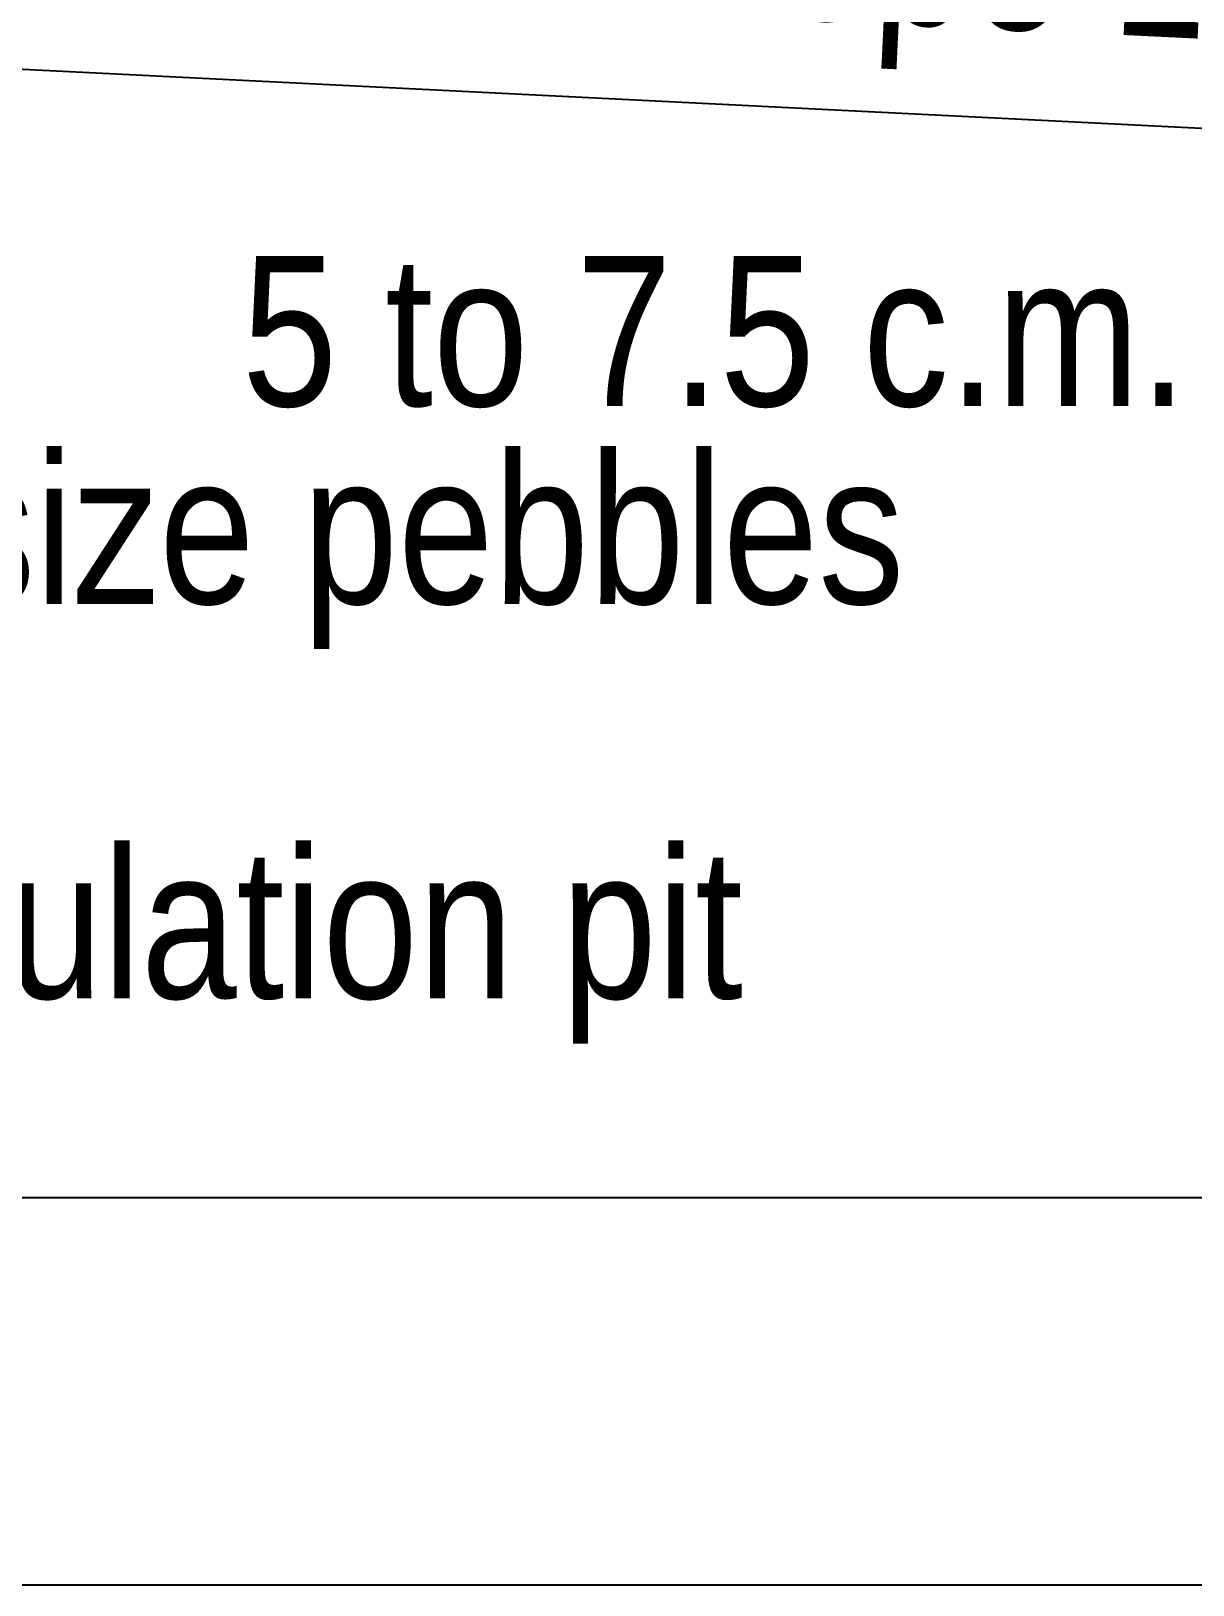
# Model space of a CAD drawing. Header units: metres. Extents: x 119974 to 120330, y -25692 to -25590.
# Drawn here: x 120038.933 to 120041.17, y -25687.545 to -25684.554 of the extents above; entities that cross this region are included whole.
import ezdxf

# ---------------------------------------------------------------- set-up
doc = ezdxf.new("R2010")
doc.units = ezdxf.units.M
doc.header["$MEASUREMENT"] = 0
doc.layers.add('sheet', color=7, linetype='Continuous')
doc.styles.add('Arial', font='swissc.ttf')

# ---------------------------------------------------------------- blocks, each defined once
blk = doc.blocks.new('RWH1')
at = {"ltscale": 7}
blk.add_line((-4.5856, 2.2432), (-1.3561, 2.0817), dxfattribs=at)
blk.add_lwpolyline([(-7.6602, 0), (0, 0), (0, 6.6537), (-7.6602, 6.6537)], close=True)
at = {"ltscale": 7, "style": 'Arial'}
blk.add_text('Slope 1 in 20', height=0.297699, rotation=357.2265, dxfattribs=at).set_placement((-3.314, 2.3553))
for s, p in [('5 to 7.5 c.m.', (-4.0726, 1.5708)), ('rounded size pebbles', (-5.9997, 1.1783)), ('Perculation pit', (-5.2393, 0.3951))]:
    blk.add_text(s, height=0.297699, dxfattribs=at).set_placement(p)

msp = doc.modelspace()

# ---------------------------------------------------------------- linework, layer by layer
at = {"layer": 'sheet', "color": 8}
msp.add_lwpolyline([(120019.2172, -25601.1039), (120019.2172, -25687.5455), (120143.589, -25687.5455), (120143.589, -25601.1039)], close=True, dxfattribs=at)
at = {"layer": 'sheet'}
msp.add_lwpolyline([(120019.9631, -25601.8498), (120019.9631, -25686.7996), (120142.843, -25686.7996), (120142.843, -25601.8498)], close=True, dxfattribs=at)

# ---------------------------------------------------------------- block references
at = {"xscale": 0.9701286320787412, "yscale": 0.9701286320787412, "zscale": 0.9701286320787412}
msp.add_blockref('RWH1', (120043.2898, -25686.7996), dxfattribs=at)

doc.saveas('drawing.dxf')
